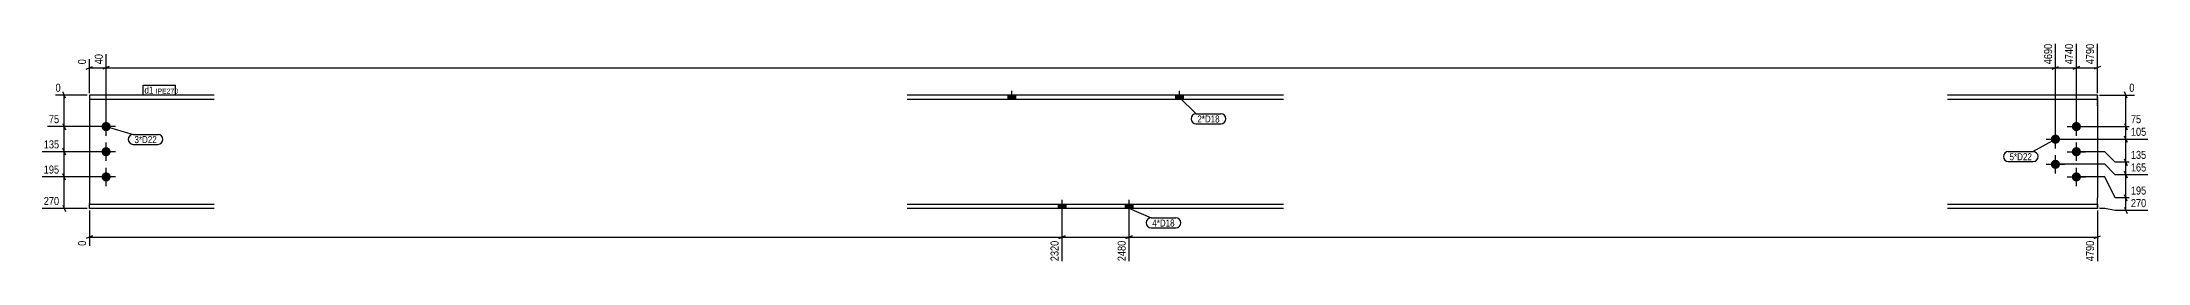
# Model space of a CAD drawing. Header units: millimetres. Extents: x 11 to 16728, y 11 to 537.
# Drawn here: x 11705 to 16728, y 11 to 537 of the extents above; entities that cross this region are included whole.
import ezdxf

# ---------------------------------------------------------------- set-up
doc = ezdxf.new("R2010")
doc.units = ezdxf.units.MM
doc.linetypes.add('DXK_LINE_DOT2', pattern=[3.9198, 1.9599, -1.9599])
for name, color, linetype in [('MÅLSÆTNING', 7, 'Continuous'), ('STÅL', 7, 'Continuous'), ('TEKST', 7, 'Continuous')]:
    doc.layers.add(name, color=color, linetype=linetype)
doc.styles.add('Arial Narrow', font='ARIALN.TTF', dxfattribs={"height": 0.2})

msp = doc.modelspace()

# ---------------------------------------------------------------- hatches: boundary and pattern name
at = {"layer": 'STÅL', "linetype": 'Continuous'}
for points in [[(14008.5, 400.7), (14026.5, 400.7), (14026.5, 410.9), (14008.5, 410.9)], [(14408.5, 400.7), (14426.5, 400.7), (14426.5, 410.9), (14408.5, 410.9)], [(11846.5, 335.9, -1), (11868.5, 335.9, -1)], [(16496.5, 305.9, -1), (16518.5, 305.9, -1)], [(16546.5, 335.9, -1), (16568.5, 335.9, -1)], [(11846.5, 275.9, -1), (11868.5, 275.9, -1)], [(16496.5, 245.9, -1), (16518.5, 245.9, -1)], [(16546.5, 275.9, -1), (16568.5, 275.9, -1)], [(11846.5, 215.9, -1), (11868.5, 215.9, -1)], [(16546.5, 215.9, -1), (16568.5, 215.9, -1)], [(14146.5, 151.1), (14128.5, 151.1), (14128.5, 140.9), (14146.5, 140.9)], [(14146.5, 151.1), (14128.5, 151.1), (14128.5, 140.9), (14146.5, 140.9)], [(14306.5, 151.1), (14288.5, 151.1), (14288.5, 140.9), (14306.5, 140.9)], [(14306.5, 151.1), (14288.5, 151.1), (14288.5, 140.9), (14306.5, 140.9)]]:
    msp.add_hatch(color=3, dxfattribs=at).paths.add_polyline_path(points)

# ---------------------------------------------------------------- linework, layer by layer
at = {"layer": 'MÅLSÆTNING', "color": 7, "linetype": 'Continuous'}
for p, q in [((11857.5, 340.9), (11857.5, 508.8)), ((11857.5, 340.9), (11857.5, 508.8)), ((16507.5, 310.9), (16507.5, 533.2)), ((16557.5, 340.9), (16557.5, 533.2)), ((16607.5, 415.9), (16607.5, 533.2)), ((11810, 472.9), (11825, 478.9)), ((11817.5, 415.9), (11817.5, 496.6)), ((11817.5, 475.9), (11857.5, 475.9)), ((11865, 478.9), (11850, 472.9)), ((11865, 478.9), (11850, 472.9)), ((16500, 472.9), (16515, 478.9)), ((16550, 472.9), (16565, 478.9)), ((16557.5, 475.9), (16607.5, 475.9)), ((16615, 478.9), (16600, 472.9)), ((11812.5, 410.9), (11736.9, 410.9)), ((11760.5, 403.4), (11754.5, 418.4)), ((11757.5, 335.9), (11757.5, 410.9)), ((16612.5, 410.9), (16696, 410.9)), ((16678.3, 403.4), (16672.3, 418.4)), ((16675.3, 335.9), (16675.3, 410.9)), ((11852.5, 335.9), (11717.4, 335.9)), ((11852.5, 335.9), (11717.4, 335.9)), ((11754.5, 343.4), (11760.5, 328.4)), ((16512.5, 305.9), (16727.7, 305.9)), ((16512.5, 305.9), (16727.7, 305.9)), ((16562.5, 335.9), (16715.5, 335.9)), ((16562.5, 335.9), (16715.5, 335.9)), ((16672.3, 343.4), (16678.3, 328.4)), ((16672.3, 343.4), (16678.3, 328.4)), ((16678.3, 298.4), (16672.3, 313.4)), ((16672.3, 313.4), (16678.3, 298.4)), ((16675.3, 305.9), (16675.3, 335.9)), ((16675.3, 250.9), (16675.3, 305.9)), ((11852.5, 275.9), (11705.2, 275.9)), ((16625.3, 275.9), (16562.5, 275.9)), ((16625.3, 275.9), (16562.5, 275.9)), ((16650.3, 250.9), (16625.3, 275.9)), ((16650.3, 250.9), (16625.3, 275.9)), ((16678.3, 243.4), (16672.3, 258.4)), ((16672.3, 258.4), (16678.3, 243.4)), ((11852.5, 215.9), (11705.2, 215.9)), ((11760.5, 208.4), (11754.5, 223.4)), ((11757.5, 140.9), (11757.5, 215.9)), ((16625.3, 245.9), (16512.5, 245.9)), ((16625.3, 245.9), (16512.5, 245.9)), ((16625.3, 215.9), (16562.5, 215.9)), ((16625.3, 215.9), (16562.5, 215.9)), ((16650.3, 220.9), (16625.3, 245.9)), ((16650.3, 220.9), (16625.3, 245.9)), ((16650.3, 165.9), (16625.3, 215.9)), ((16650.3, 165.9), (16625.3, 215.9)), ((16727.7, 250.9), (16650.3, 250.9)), ((16727.7, 250.9), (16650.3, 250.9)), ((16727.7, 220.9), (16650.3, 220.9)), ((16727.7, 220.9), (16650.3, 220.9)), ((16678.3, 213.4), (16672.3, 228.4)), ((16672.3, 228.4), (16678.3, 213.4)), ((16675.3, 220.9), (16675.3, 250.9)), ((16675.3, 165.9), (16675.3, 220.9)), ((16727.7, 165.9), (16650.3, 165.9)), ((16727.7, 165.9), (16650.3, 165.9)), ((16678.3, 158.4), (16672.3, 173.4)), ((16678.3, 158.4), (16672.3, 173.4)), ((16675.3, 135.9), (16675.3, 165.9)), ((11812.5, 140.9), (11705.2, 140.9)), ((11754.5, 148.4), (11760.5, 133.4)), ((11817.5, 135.9), (11817.5, 51.6)), ((14137.5, 108.5), (14137.5, 15)), ((14297.5, 108.5), (14297.5, 15)), ((14297.5, 108.5), (14297.5, 15)), ((16607.5, 135.9), (16607.5, 15)), ((16625.3, 140.9), (16612.5, 140.9)), ((16650.3, 135.9), (16625.3, 140.9)), ((16727.7, 135.9), (16650.3, 135.9)), ((16672.3, 143.4), (16678.3, 128.4)), ((11825, 75.3), (11810, 69.3)), ((11817.5, 72.3), (14137.5, 72.3)), ((14130, 69.3), (14145, 75.3)), ((14305, 75.3), (14290, 69.3)), ((14290, 69.3), (14305, 75.3)), ((14297.5, 72.3), (16607.5, 72.3)), ((16600, 69.3), (16615, 75.3))]:
    msp.add_line(p, q, dxfattribs=at)
at = {"layer": 'STÅL', "color": 2, "linetype": 'Continuous'}
for p, q in [((11817.5, 410.9), (11817.5, 160.4)), ((12114.9, 410.9), (11817.5, 410.9)), ((14666.1, 410.9), (13768.5, 410.9)), ((16607.5, 410.9), (16250.2, 410.9)), ((16607.5, 400.7), (16607.5, 410.9)), ((12114.9, 400.7), (11817.5, 400.7)), ((14666.1, 400.7), (13768.5, 400.7)), ((16607.5, 400.7), (16250.2, 400.7)), ((16607.5, 400.7), (16607.5, 385.7)), ((16607.5, 385.7), (16607.5, 166.1)), ((11817.5, 160.4), (11817.5, 151.1)), ((11817.5, 151.1), (12114.9, 151.1)), ((11817.5, 140.9), (11817.5, 151.1)), ((13768.5, 151.1), (14666.1, 151.1)), ((16250.2, 151.1), (16607.5, 151.1)), ((16607.5, 151.1), (16607.5, 166.1)), ((16607.5, 151.1), (16607.5, 140.9)), ((12114.9, 140.9), (11817.5, 140.9)), ((14666.1, 140.9), (13768.5, 140.9)), ((16607.5, 140.9), (16250.2, 140.9))]:
    msp.add_line(p, q, dxfattribs=at)
at = {"layer": 'STÅL', "color": 3, "linetype": 'Continuous'}
for p, q in [((14008.5, 410.9), (14008.5, 400.7)), ((14017.5, 420.9), (14017.5, 400.7)), ((14026.5, 410.9), (14026.5, 400.7)), ((14408.5, 410.9), (14408.5, 400.7)), ((14417.5, 420.9), (14417.5, 400.7)), ((14426.5, 410.9), (14426.5, 400.7)), ((11857.5, 313.9), (11857.5, 357.9)), ((16557.5, 313.9), (16557.5, 357.9)), ((11879.5, 335.9), (11835.5, 335.9)), ((16485.5, 305.9), (16529.5, 305.9)), ((16507.5, 283.9), (16507.5, 327.9)), ((16535.5, 335.9), (16579.5, 335.9)), ((11879.5, 275.9), (11835.5, 275.9)), ((11857.5, 253.9), (11857.5, 297.9)), ((16507.5, 223.9), (16507.5, 267.9)), ((16535.5, 275.9), (16579.5, 275.9)), ((16557.5, 253.9), (16557.5, 297.9)), ((11879.5, 215.9), (11835.5, 215.9)), ((11857.5, 193.9), (11857.5, 237.9)), ((16485.5, 245.9), (16529.5, 245.9)), ((16535.5, 215.9), (16579.5, 215.9)), ((16557.5, 193.9), (16557.5, 237.9)), ((14128.5, 151.1), (14128.5, 140.9)), ((14128.5, 151.1), (14128.5, 140.9)), ((14137.5, 161.1), (14137.5, 96.1)), ((14137.5, 161.1), (14137.5, 96.1)), ((14146.5, 151.1), (14146.5, 140.9)), ((14146.5, 151.1), (14146.5, 140.9)), ((14288.5, 151.1), (14288.5, 140.9)), ((14288.5, 151.1), (14288.5, 140.9)), ((14297.5, 161.1), (14297.5, 96.1)), ((14297.5, 161.1), (14297.5, 96.1)), ((14306.5, 151.1), (14306.5, 140.9)), ((14306.5, 151.1), (14306.5, 140.9))]:
    msp.add_line(p, q, dxfattribs=at)
at = {"layer": 'STÅL', "color": 7, "linetype": 'DXK_LINE_DOT2'}
for p, q in [((16607.5, 410.9), (16607.5, 400.7)), ((16607.5, 385.7), (16607.5, 399.6)), ((11817.5, 151.1), (11817.5, 152.3)), ((11817.5, 140.9), (11817.5, 151.1)), ((16607.5, 140.9), (16607.5, 160.4))]:
    msp.add_line(p, q, dxfattribs=at)

# ---------------------------------------------------------------- wipeouts: each hides what was drawn before it
at = {"color": 0}
for points in [[(14513.8, 345.6), (14513.8, 363.1), (14460.5, 363.1), (14460.5, 345.6)], [(11978.3, 296.5), (11978.3, 314), (11925.1, 314), (11925.1, 296.5)], [(16451.4, 255.6), (16451.4, 273.1), (16398.1, 273.1), (16398.1, 255.6)], [(14406.4, 97.6), (14406.4, 115.1), (14353.1, 115.1), (14353.1, 97.6)]]:
    msp.add_wipeout(points, dxfattribs=at).dxf.layer = 'TEKST'

# ---------------------------------------------------------------- next in the draw order: wipeouts: each hides what was drawn before it
at = {"color": 0, "linetype": 'Continuous'}
for points in [[(16603.5, 537.2), (16575.5, 537.2), (16575.5, 480.4), (16603.5, 480.4)], [(11753, 414.9), (11753, 442.9), (11732.9, 442.9), (11732.9, 414.9)], [(16700, 414.9), (16700, 442.9), (16679.8, 442.9), (16679.8, 414.9)], [(16715.9, 339.9), (16715.9, 367.9), (16683.5, 367.9), (16683.5, 339.9)], [(16728.1, 254.9), (16728.1, 282.9), (16683.5, 282.9), (16683.5, 254.9)], [(11749.4, 219.9), (11749.4, 247.9), (11704.8, 247.9), (11704.8, 219.9)], [(11749.4, 144.9), (11749.4, 172.9), (11704.8, 172.9), (11704.8, 144.9)], [(16728.1, 169.9), (16728.1, 197.9), (16683.5, 197.9), (16683.5, 169.9)], [(11813.5, 67.7), (11785.5, 67.7), (11785.5, 47.6), (11813.5, 47.6)], [(14133.5, 67.7), (14105.5, 67.7), (14105.5, 11), (14133.5, 11)], [(16603.5, 67.7), (16575.5, 67.7), (16575.5, 11), (16603.5, 11)]]:
    msp.add_wipeout(points, dxfattribs=at).dxf.layer = 'MÅLSÆTNING'
at = {"color": 0}
for points in [[(11970.3, 414.4), (11970.3, 431.9), (11948.9, 431.9), (11948.9, 414.4)], [(14513.8, 345.6), (14513.8, 363.1), (14460.5, 363.1), (14460.5, 345.6)], [(11978.3, 296.5), (11978.3, 314), (11925.1, 314), (11925.1, 296.5)], [(16451.4, 255.6), (16451.4, 273.1), (16398.1, 273.1), (16398.1, 255.6)], [(14406.4, 97.6), (14406.4, 115.1), (14353.1, 115.1), (14353.1, 97.6)]]:
    msp.add_wipeout(points, dxfattribs=at).dxf.layer = 'TEKST'

# ---------------------------------------------------------------- next in the draw order: linework, layer by layer
at = {"layer": 'MÅLSÆTNING', "color": 7, "linetype": 'Continuous'}
for p, q in [((16557.5, 340.9), (16557.5, 533.2)), ((16507.5, 475.9), (16557.5, 475.9)), ((16565, 478.9), (16550, 472.9)), ((11754.5, 283.4), (11760.5, 268.4)), ((11757.5, 215.9), (11757.5, 275.9)), ((11852.5, 215.9), (11705.2, 215.9)), ((11760.5, 208.4), (11754.5, 223.4)), ((14137.5, 108.5), (14137.5, 15)), ((14145, 75.3), (14130, 69.3)), ((14137.5, 72.3), (14297.5, 72.3))]:
    msp.add_line(p, q, dxfattribs=at)
at = {"layer": 'TEKST', "color": 7, "linetype": 'Continuous'}
for p, q in [((14417.5, 405.8), (14457.5, 366.1)), ((14457.5, 366.1), (14516.8, 366.1)), ((11857.5, 335.9), (11922.1, 317)), ((11922.1, 317), (11981.3, 317)), ((14457.5, 342.6), (14516.8, 342.6)), ((16507.5, 305.9), (16454.4, 276.1)), ((11922.1, 293.5), (11981.3, 293.5)), ((16395.1, 276.1), (16454.4, 276.1)), ((16395.1, 252.6), (16454.4, 252.6)), ((14297.5, 141), (14350.1, 118.1)), ((14350.1, 118.1), (14409.4, 118.1)), ((14350.1, 94.6), (14409.4, 94.6))]:
    msp.add_line(p, q, dxfattribs=at)
for centre, radius, start, end in [((14457.5, 354.4), 11.8, 90, 270), ((14516.8, 354.4), 11.8, 270, 90), ((11922.1, 305.3), 11.8, 90, 270), ((11981.3, 305.3), 11.8, 270, 90), ((16395.1, 264.4), 11.8, 90, 270), ((16454.4, 264.4), 11.7, 270, 90), ((14350.1, 106.4), 11.7, 90, 270), ((14409.4, 106.4), 11.7, 270, 90)]:
    msp.add_arc(centre, radius, start, end, dxfattribs=at)

# ---------------------------------------------------------------- next in the draw order: texts
at = {"layer": 'MÅLSÆTNING', "color": 3, "linetype": 'Continuous', "style": 'Arial Narrow'}
for s, height, p in [('4790', 19.09, (16599.5, 484.4)), ('0', 19.1, (11809.5, 51.6)), ('2320', 19.09, (14129.5, 15)), ('4790', 19.09, (16599.5, 15))]:
    msp.add_text(s, height=height, rotation=90.0002, dxfattribs=at).set_placement(p)
for s, height, p in [('0', 19.1, (11736.9, 418.9)), ('0', 19.1, (16683.8, 418.9)), ('75', 19.09, (16687.5, 343.9)), ('135', 19.09, (16687.5, 258.9)), ('195', 19.09, (11708.8, 223.9)), ('270', 19.09, (11708.8, 148.9))]:
    msp.add_text(s, height=height, dxfattribs=at).set_placement(p)
at = {"layer": 'TEKST', "color": 3, "style": 'Arial Narrow'}
for s, p in [('2*D18', (14460.5, 345.6)), ('3*D22', (11925.1, 296.5)), ('5*D22', (16398.1, 255.6)), ('4*D18', (14353.1, 97.6))]:
    msp.add_text(s, height=16.7, dxfattribs=at).set_placement(p)

# ---------------------------------------------------------------- next in the draw order: wipeouts: each hides what was drawn before it
at = {"color": 0, "linetype": 'Continuous'}
msp.add_wipeout([(16728.1, 139.9), (16728.1, 167.9), (16683.5, 167.9), (16683.5, 139.9)], dxfattribs=at).dxf.layer = 'MÅLSÆTNING'
at = {"color": 0}
msp.add_wipeout([(11970.3, 414.4), (11970.3, 431.9), (11948.9, 431.9), (11948.9, 414.4)], dxfattribs=at).dxf.layer = 'TEKST'

# ---------------------------------------------------------------- next in the draw order: linework, layer by layer
at = {"layer": 'TEKST', "color": 7, "linetype": 'Continuous'}
msp.add_line((11945.9, 411.4), (11945.9, 434.9), dxfattribs=at)

# ---------------------------------------------------------------- next in the draw order: texts
at = {"layer": 'MÅLSÆTNING', "color": 3, "linetype": 'Continuous', "style": 'Arial Narrow'}
for s, p in [('270', (16687.5, 143.9)), ('195', (16687.5, 173.9))]:
    msp.add_text(s, height=19.09, dxfattribs=at).set_placement(p)

# ---------------------------------------------------------------- next in the draw order: wipeouts: each hides what was drawn before it
at = {"color": 0, "linetype": 'Continuous'}
for points in [[(16553.5, 537.2), (16525.5, 537.2), (16525.5, 480.4), (16553.5, 480.4)], [(11749.4, 279.9), (11749.4, 307.9), (11704.8, 307.9), (11704.8, 279.9)], [(16728.1, 309.9), (16728.1, 337.9), (16683.5, 337.9), (16683.5, 309.9)], [(16728.1, 224.9), (16728.1, 252.9), (16683.5, 252.9), (16683.5, 224.9)], [(14293.5, 67.7), (14265.5, 67.7), (14265.5, 11), (14293.5, 11)]]:
    msp.add_wipeout(points, dxfattribs=at).dxf.layer = 'MÅLSÆTNING'
at = {"color": 0}
msp.add_wipeout([(12020.4, 414.4), (12020.4, 426.9), (11975.5, 426.9), (11975.5, 414.4)], dxfattribs=at).dxf.layer = 'TEKST'

# ---------------------------------------------------------------- next in the draw order: linework, layer by layer
at = {"layer": 'MÅLSÆTNING', "color": 7, "linetype": 'Continuous'}
for p, q in [((16507.5, 310.9), (16507.5, 533.2)), ((11857.5, 475.9), (16507.5, 475.9)), ((16500, 472.9), (16515, 478.9)), ((11754.5, 343.4), (11760.5, 328.4)), ((11757.5, 275.9), (11757.5, 335.9)), ((11852.5, 275.9), (11705.2, 275.9)), ((11760.5, 268.4), (11754.5, 283.4))]:
    msp.add_line(p, q, dxfattribs=at)

# ---------------------------------------------------------------- next in the draw order: texts
at = {"layer": 'MÅLSÆTNING', "color": 3, "linetype": 'Continuous', "style": 'Arial Narrow'}
for s, p in [('4740', (16549.5, 484.4)), ('2480', (14289.5, 15))]:
    msp.add_text(s, height=19.09, rotation=90.0002, dxfattribs=at).set_placement(p)
for s, p in [('135', (11708.8, 283.9)), ('105', (16687.5, 313.9)), ('165', (16687.5, 228.9))]:
    msp.add_text(s, height=19.09, dxfattribs=at).set_placement(p)

# ---------------------------------------------------------------- next in the draw order: wipeouts: each hides what was drawn before it
at = {"color": 0}
msp.add_wipeout([(12020.4, 414.4), (12020.4, 426.9), (11975.5, 426.9), (11975.5, 414.4)], dxfattribs=at).dxf.layer = 'TEKST'

# ---------------------------------------------------------------- next in the draw order: linework, layer by layer
at = {"layer": 'TEKST', "color": 7, "linetype": 'Continuous'}
for p, q in [((11945.9, 434.9), (12023.4, 434.9)), ((11945.9, 411.4), (12023.4, 411.4)), ((12023.4, 411.4), (12023.4, 434.9))]:
    msp.add_line(p, q, dxfattribs=at)

# ---------------------------------------------------------------- next in the draw order: texts
at = {"layer": 'TEKST', "color": 3, "style": 'Arial Narrow'}
for s, height, p in [('d1', 16.7, (11948.9, 414.4)), ('IPE270', 11.93, (11975.5, 414.4))]:
    msp.add_text(s, height=height, dxfattribs=at).set_placement(p)

# ---------------------------------------------------------------- next in the draw order: wipeouts: each hides what was drawn before it
at = {"color": 0, "linetype": 'Continuous'}
for points in [[(11853.5, 512.8), (11825.5, 512.8), (11825.5, 480.4), (11853.5, 480.4)], [(16503.5, 537.2), (16475.5, 537.2), (16475.5, 480.4), (16503.5, 480.4)], [(11749.4, 339.9), (11749.4, 367.9), (11717, 367.9), (11717, 339.9)]]:
    msp.add_wipeout(points, dxfattribs=at).dxf.layer = 'MÅLSÆTNING'

# ---------------------------------------------------------------- next in the draw order: texts
at = {"layer": 'MÅLSÆTNING', "color": 3, "linetype": 'Continuous', "style": 'Arial Narrow'}
msp.add_text('4690', height=19.09, rotation=90.0002, dxfattribs=at).set_placement((16499.5, 484.4))
msp.add_text('75', height=19.09, dxfattribs=at).set_placement((11721, 343.9))

# ---------------------------------------------------------------- next in the draw order: wipeouts: each hides what was drawn before it
at = {"color": 0, "linetype": 'Continuous'}
msp.add_wipeout([(11813.5, 500.6), (11785.5, 500.6), (11785.5, 480.4), (11813.5, 480.4)], dxfattribs=at).dxf.layer = 'MÅLSÆTNING'

# ---------------------------------------------------------------- next in the draw order: texts
at = {"layer": 'MÅLSÆTNING', "color": 3, "linetype": 'Continuous', "style": 'Arial Narrow'}
for s, height, p in [('40', 19.09, (11849.5, 484.4)), ('0', 19.1, (11809.5, 484.4))]:
    msp.add_text(s, height=height, rotation=90.0002, dxfattribs=at).set_placement(p)

doc.saveas('drawing.dxf')
